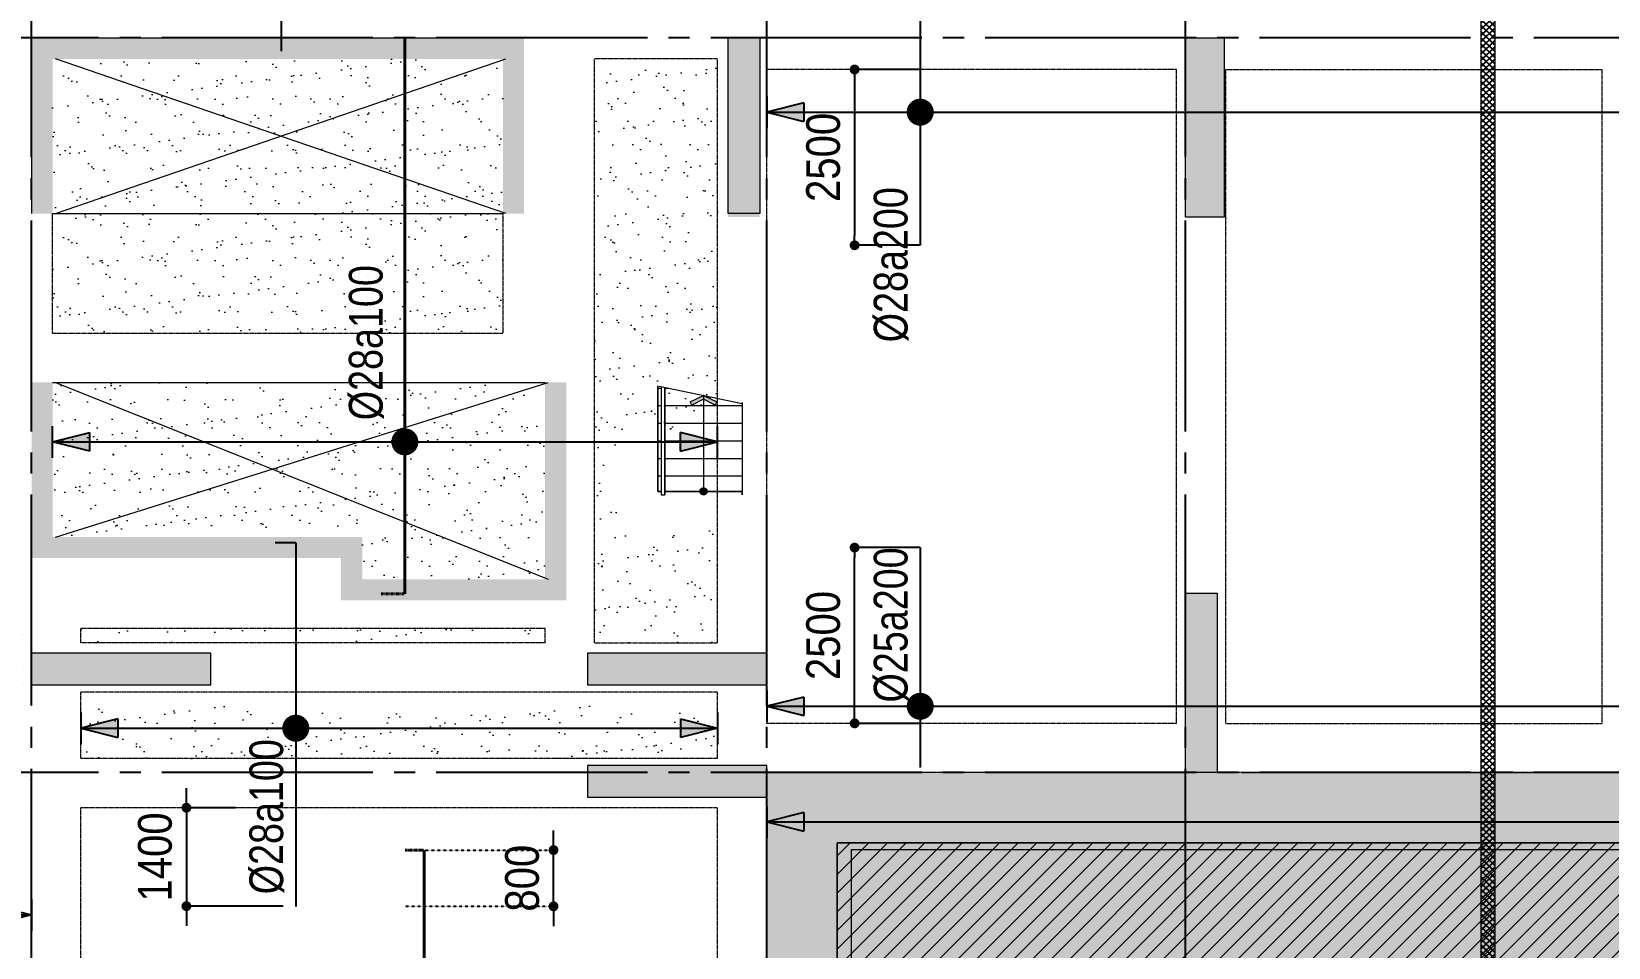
# Model space of a CAD drawing. Header units: millimetres. Extents: x -3819597 to -2591384, y 582389 to 820195.
# Drawn here: x -3420124 to -3397712, y 738094 to 751121 of the extents above; entities that cross this region are included whole.
import ezdxf
from ezdxf.enums import TextEntityAlignment as Align
from ezdxf.xclip import XClip

# ---------------------------------------------------------------- set-up
doc = ezdxf.new("R2010")
doc.units = ezdxf.units.MM
doc.header["$MEASUREMENT"] = 0
doc.header["$XCLIPFRAME"] = 0
for name, pattern in [('CENTER', [2, 1.25, -0.25, 0.25, -0.25]), ('CHG_XX_Damsan_Ham 2$0$CHG_XX_Damsan_Ham 2$0$HIDDEN', [0.375, 0.25, -0.125]), ('CHG_XX_Damsan_Ham 2$0$MB Ham 2$0$Hidden21', [3, 2, -1]), ('CHG_XX_Luoi truc$0$MB_Luoi truc$0$Center101', [13, 10, -1, 1, -1]), ('DOT2', [0.125, 0, -0.125]), ('HIDDEN', [0.375, 0.25, -0.125])]:
    doc.linetypes.add(name, pattern=pattern)
doc.layers.get('0').update_dxf_attribs({"lineweight": 9})
doc.layers.get('Defpoints').update_dxf_attribs({"color": 10, "lineweight": 0})
for name, color, linetype in [('02HN. TEXT B', 1, 'Continuous'), ('08HN. SSS X', 6, 'Continuous'), ('12HN. GRID', 1, 'CENTER'), ("CHG_XX_Damsan_Ham 2$0$CHG_XX_Damsan_Ham 2$0$'S_General_Hatch_8", 8, 'Continuous'), ('CHG_XX_Damsan_Ham 2$0$MB Ham 2$0$Staircase', 30, 'Continuous'), ('CHG_XX_Damsan_Ham 2$0$MB Ham 2$0$Staircase Hidden', 34, 'CHG_XX_Damsan_Ham 2$0$MB Ham 2$0$Hidden21'), ('CHG_XX_Luoi truc$0$Grid', 34, 'Continuous'), ('CHG_XX_Luoi truc$0$Grid Line', 8, 'CHG_XX_Luoi truc$0$MB_Luoi truc$0$Center101'), ('dim', 51, 'Continuous')]:
    doc.layers.add(name, color=color, linetype=linetype)
for name, color, linetype, lineweight in [('CHG_XX_Cot_Ham 2$0$NS-Pier-H2', 150, 'Continuous', 13), ('CHG_XX_Cot_Ham 2$0$NS-Pier-H2 @ 1', 150, 'Continuous', 13), ('CHG_XX_Cot_Ham 2$0$NS-Pier-H2 @ 150', 150, 'Continuous', 13), ("CHG_XX_Damsan_Ham 2$0$CHG_XX_Damsan_Ham 2$0$'S_General_Hidden_1 Thin", 1, 'CHG_XX_Damsan_Ham 2$0$CHG_XX_Damsan_Ham 2$0$HIDDEN', 18), ('CHG_XX_Damsan_Ham 2$0$CHG_XX_Damsan_Ham 2$0$CHG_XX_Damsan_Ham 2$0$Start lo mo', 3, 'Continuous', 15), ('CHG_XX_Damsan_Ham 2$0$CHG_XX_Damsan_Ham 2$0$DBAO', 3, 'Continuous', 13), ('CHG_XX_Damsan_Ham 2$0$CHG_XX_Damsan_Ham 2$0$DTE-MEP-H-SLAB TEXT', 3, 'Continuous', 0), ('CHG_XX_Damsan_Ham 2$0$CHG_XX_Damsan_Ham 2$0$HATCH', 154, 'Continuous', 9), ('CHG_XX_Damsan_Ham 2$0$CHG_XX_Damsan_Ham 2$0$mach ngung thi cong', 6, 'Continuous', 13), ('CHG_XX_Damsan_Ham 2$0$CHG_XX_Damsan_Ham 2$0$Start hatch', 8, 'Continuous', 25), ('CHG_XX_Damsan_Ham 2$0$CHG_XX_Damsan_Ham 2$0$Start lo mo', 3, 'Continuous', 15), ('CHG_XX_Damsan_Ham 2$0$HATCH', 57, 'Continuous', 9), ('CHG_XX_Damsan_Ham 2$0$mach ngung thi cong', 6, 'Continuous', 13), ('CHG_XX_Damsan_Ham 2$0$tam cap ram', 8, 'Continuous', 5), ('thep chay suot', 5, 'HIDDEN', 40)]:
    doc.layers.add(name, color=color, linetype=linetype, lineweight=lineweight)
doc.styles.add('[HN042014]STYLE', font='arial.ttf', dxfattribs={"width": 0.8})
doc.styles.add('CHG_XX_Luoi truc$0$MB_Luoi truc$0$Grid A-F$0$VNI-HelveCB', font='VHELVCB_0.TTF')
doc.styles.add('MB_Luoi truc$0$Arial_C', font='arial.ttf', dxfattribs={"width": 0.85})
doc.dimstyles.new('200', dxfattribs={"dimscale": 200, "dimtxt": 2.4, "dimasz": 0.7, "dimexe": 0.0003, "dimexo": 0, "dimgap": 1, "dimtad": 1, "dimdec": 0, "dimzin": 12, "dimdsep": 46, "dimtxsty": 'MB_Luoi truc$0$Arial_C', "dimblk": 'MB_Luoi truc$0$_Dot', "dimcen": 0.5, "dimclrd": 256, "dimclre": 8, "dimclrt": 1, "dimadec": 0, "dimazin": 0, "dimtfac": 1, "dimtdec": 0, "dimtix": 1, "dimtmove": 2, "dimatfit": 3, "dimldrblk": 'MB_Luoi truc$0$HTT Arrow 30', "dimfxl": 1, "dimtolj": 1, "dimtzin": 0, "dimlwe": -1, "dimarcsym": 0})

# ---------------------------------------------------------------- blocks, each defined once
blk = doc.blocks.new('*U870')
at = {"layer": '12HN. GRID', "linetype": 'Continuous'}
h = blk.add_hatch(color=256, dxfattribs=at)
h.dxf.hatch_style = 1
h.paths.add_polyline_path([(-44, 1492.6), (44, 1492.6), (0, 1668.6)])
h = blk.add_hatch(color=256, dxfattribs=at)
h.dxf.hatch_style = 1
h.paths.add_polyline_path([(0, -1481.4), (44, -1305.4), (-44, -1305.4)])
for p, q in [((-75, 1668.6), (75, 1668.6)), ((-44, 1492.6), (0, 1668.6)), ((0, 1668.6), (0, -1481.4)), ((0, 1668.6), (44, 1492.6)), ((-44, 1492.6), (44, 1492.6)), ((-44, -1305.4), (44, -1305.4)), ((-44, -1305.4), (0, -1481.4)), ((0, -1481.4), (44, -1305.4)), ((-75, -1481.4), (75, -1481.4))]:
    blk.add_line(p, q, dxfattribs=at)
at = {"layer": '12HN. GRID', "linetype": 'Continuous', "const_width": 64, "flags": 128}
blk.add_lwpolyline([(-32, 0, -1), (32, 0, -1)], format="xyb", close=True, dxfattribs=at)
at = {"layer": 'thep chay suot', "linetype": 'ByBlock', "ltscale": 0.001}
for p, q in [((-720.6, 0), (-720.6, 113.1)), ((1915.4, 0), (1915.4, 0))]:
    blk.add_line(p, q, dxfattribs=at)
at = {"layer": 'thep chay suot', "linetype": 'HIDDEN', "ltscale": 10}
blk.add_line((-720.6, 0), (1915.4, 0), dxfattribs=at)
at = {"layer": '02HN. TEXT B', "linetype": 'ByBlock', "style": '[HN042014]STYLE', "width": 0.8, "flags": 8}
blk.add_attdef('1', text='', height=160, dxfattribs=at).set_placement((102.5, 185.3), align=Align.MIDDLE_LEFT)
blk.add_attdef('0', text='', height=160, dxfattribs=at).set_placement((-351.3, 10.6), align=Align.MIDDLE_CENTER)
at = {"layer": 'Defpoints', "color": 9, "linetype": 'ByBlock', "style": '[HN042014]STYLE', "width": 0.8, "flags": 9}
for tag, p in [('2', (-7399, -1744.7)), ('3', (-7399, -2149.5)), ('4', (-7399, -2554.3)), ('5', (-7399, -2944.7))]:
    blk.add_attdef(tag, text='', height=250, dxfattribs=at).set_placement(p, align=Align.MIDDLE_CENTER)
blk = doc.blocks.new('*U290')
at = {"layer": '12HN. GRID', "linetype": 'Continuous'}
h = blk.add_hatch(color=256, dxfattribs=at)
h.dxf.hatch_style = 1
h.paths.add_polyline_path([(-44, 842.7), (44, 842.7), (0, 1018.7)])
h = blk.add_hatch(color=256, dxfattribs=at)
h.dxf.hatch_style = 1
h.paths.add_polyline_path([(0, -1998), (44, -1822), (-44, -1822)])
at = {"layer": '08HN. SSS X', "linetype": 'ByBlock', "ltscale": 10}
for p, q in [((-878.3, 0), (-878.3, 97.7)), ((-878.3, 0), (845.4, 0)), ((845.4, 0), (845.4, 0))]:
    blk.add_line(p, q, dxfattribs=at)
at = {"layer": '12HN. GRID', "linetype": 'Continuous'}
for p, q in [((-75, 1018.7), (75, 1018.7)), ((-44, 842.7), (0, 1018.7)), ((0, 1018.7), (0, -1998)), ((0, 1018.7), (44, 842.7)), ((-44, 842.7), (44, 842.7)), ((-44, -1822), (44, -1822)), ((-44, -1822), (0, -1998)), ((0, -1998), (44, -1822)), ((-75, -1998), (75, -1998))]:
    blk.add_line(p, q, dxfattribs=at)
at = {"layer": '12HN. GRID', "linetype": 'Continuous', "const_width": 64, "flags": 128}
blk.add_lwpolyline([(-32, 0, -1), (32, 0, -1)], format="xyb", close=True, dxfattribs=at)
at = {"layer": '02HN. TEXT B', "linetype": 'ByBlock', "style": '[HN042014]STYLE', "width": 0.8, "flags": 8}
blk.add_attdef('0', text='', height=160, dxfattribs=at).set_placement((1102.5, 160), align=Align.MIDDLE_CENTER)
blk.add_attdef('1', text='', height=160, dxfattribs=at).set_placement((53, 140), align=Align.MIDDLE_LEFT)
at = {"layer": 'Defpoints', "color": 9, "linetype": 'ByBlock', "style": '[HN042014]STYLE', "width": 0.8, "flags": 9}
for tag, p in [('2', (3198.2, 2980.5)), ('3', (3198.2, 2575.7)), ('4', (3198.2, 2170.9)), ('5', (3198.2, 1780.5))]:
    blk.add_attdef(tag, text='', height=250, dxfattribs=at).set_placement(p, align=Align.MIDDLE_CENTER)
blk = doc.blocks.new('MB_Luoi truc$0$_Dot')
at = {"color": 0, "linetype": 'ByBlock', "lineweight": -2}
blk.add_line((-0.5, 0), (-1, 0), dxfattribs=at)
at = {"color": 0, "linetype": 'ByBlock', "const_width": 0.5}
blk.add_lwpolyline([(-0.25, 0, 1), (0.25, 0, 1)], format="xyb", close=True, dxfattribs=at)
blk = doc.blocks.new('*D291')
at = {"layer": 'Defpoints', "color": 0, "ltscale": 1500, "transparency": 16777216}
for p in [(-3417232, 740081), (-3417923, 738681), (-3416550, 738681)]:
    blk.add_point(p, dxfattribs=at)
at = {"layer": 'dim', "lineweight": -2, "ltscale": 1500, "transparency": 16777216}
for p, q in [((-3417923, 740221), (-3417923, 740361)), ((-3417923, 740081), (-3417923, 738681)), ((-3417923, 738541), (-3417923, 738401))]:
    blk.add_line(p, q, dxfattribs=at)
at = {"layer": 'dim', "color": 8, "ltscale": 1500, "transparency": 16777216}
for p, q in [((-3417232, 740081), (-3417923, 740081)), ((-3416550, 738681), (-3417923, 738681))]:
    blk.add_line(p, q, dxfattribs=at)
at = {"layer": 'dim', "lineweight": -2, "ltscale": 1500, "transparency": 16777216, "xscale": 140, "yscale": 140, "zscale": 140}
for p, rotation in [((-3417923, 740081), 270), ((-3417923, 738681), 90)]:
    blk.add_blockref('MB_Luoi truc$0$_Dot', p, dxfattribs=dict(at, rotation=rotation))
at = {"layer": 'dim', "color": 1, "ltscale": 1500, "transparency": 16777216, "insert": (-3418368, 739381), "char_height": 480, "attachment_point": 5, "rotation": 90, "style": 'MB_Luoi truc$0$Arial_C'}
blk.add_mtext('\\A1;1400', dxfattribs=at)
blk = doc.blocks.new('MB_Luoi truc$0$HTT Arrow 30')
blk.add_hatch(color=256).paths.add_polyline_path([(-2.5, 0.375), (-2.5, -0.375), (0, 0)])
at = {"color": 0, "linetype": 'ByBlock', "lineweight": -2}
for p, q in [((0, 0), (-2.5, 0.375)), ((-2.5, -0.375), (-2.5, 0.375)), ((0, 0), (-2.5, -0.375))]:
    blk.add_line(p, q, dxfattribs=at)
blk = doc.blocks.new('*U693')
at = {"layer": 'thep chay suot', "linetype": 'ByBlock', "ltscale": 0.001}
blk.add_line((5682.1, 0), (5682.1, 91.7), dxfattribs=at)
at = {"layer": 'thep chay suot', "linetype": 'HIDDEN', "ltscale": 10}
blk.add_line((-9429.4, 0), (5682.1, 0), dxfattribs=at)
at = {"layer": '02HN. TEXT B', "linetype": 'ByBlock', "style": '[HN042014]STYLE', "width": 0.8, "flags": 8}
blk.add_attdef('1', text='', height=160, dxfattribs=at).set_placement((102.5, 134.4), align=Align.MIDDLE_LEFT)
blk.add_attdef('0', text='', height=160, dxfattribs=at).set_placement((-351.3, 10.6), align=Align.MIDDLE_CENTER)
at = {"layer": 'Defpoints', "color": 9, "linetype": 'ByBlock', "style": '[HN042014]STYLE', "width": 0.8, "flags": 9}
for tag, p in [('2', (-7399, -420.9)), ('3', (-7399, -825.7)), ('4', (-7399, -1230.5)), ('5', (-7399, -1620.9))]:
    blk.add_attdef(tag, text='', height=250, dxfattribs=at).set_placement(p, align=Align.MIDDLE_CENTER)
blk = doc.blocks.new('*U292')
at = {"layer": '12HN. GRID', "linetype": 'Continuous'}
h = blk.add_hatch(color=256, dxfattribs=at)
h.dxf.hatch_style = 1
h.paths.add_polyline_path([(-44, 776.7), (44, 776.7), (0, 952.7)])
h = blk.add_hatch(color=256, dxfattribs=at)
h.dxf.hatch_style = 1
h.paths.add_polyline_path([(0, -1941.2), (44, -1765.2), (-44, -1765.2)])
at = {"layer": '08HN. SSS X', "linetype": 'ByBlock', "ltscale": 10}
for p, q in [((-811.2, 0), (217.1, 0)), ((-811.2, 0), (-811.2, 0)), ((217.1, 0), (217.1, 0))]:
    blk.add_line(p, q, dxfattribs=at)
at = {"layer": '12HN. GRID', "linetype": 'Continuous'}
for p, q in [((-75, 952.7), (75, 952.7)), ((-44, 776.7), (0, 952.7)), ((0, 952.7), (0, -1941.2)), ((0, 952.7), (44, 776.7)), ((-44, 776.7), (44, 776.7)), ((-44, -1765.2), (44, -1765.2)), ((-44, -1765.2), (0, -1941.2)), ((0, -1941.2), (44, -1765.2)), ((-75, -1941.2), (75, -1941.2))]:
    blk.add_line(p, q, dxfattribs=at)
at = {"layer": '12HN. GRID', "linetype": 'Continuous', "const_width": 64, "flags": 128}
blk.add_lwpolyline([(-32, 0, -1), (32, 0, -1)], format="xyb", close=True, dxfattribs=at)
at = {"layer": '02HN. TEXT B', "linetype": 'ByBlock', "style": '[HN042014]STYLE', "width": 0.8, "flags": 8}
blk.add_attdef('0', text='', height=160, dxfattribs=at).set_placement((1102.5, 160), align=Align.MIDDLE_CENTER)
blk.add_attdef('1', text='', height=160, dxfattribs=at).set_placement((-626.9, 140), align=Align.MIDDLE_LEFT)
at = {"layer": 'Defpoints', "color": 9, "linetype": 'ByBlock', "style": '[HN042014]STYLE', "width": 0.8, "flags": 9}
for tag, p in [('2', (2127.2, 2980.5)), ('3', (2127.2, 2575.7)), ('4', (2127.2, 2170.9)), ('5', (2127.2, 1780.5))]:
    blk.add_attdef(tag, text='', height=250, dxfattribs=at).set_placement(p, align=Align.MIDDLE_CENTER)
blk = doc.blocks.new('*U328')
at = {"layer": '12HN. GRID', "linetype": 'Continuous'}
h = blk.add_hatch(color=256, dxfattribs=at)
h.dxf.hatch_style = 1
h.paths.add_polyline_path([(-44, 2074.9), (44, 2074.9), (0, 2250.9)])
h = blk.add_hatch(color=256, dxfattribs=at)
h.dxf.hatch_style = 1
h.paths.add_polyline_path([(0, -1399.1), (44, -1223.1), (-44, -1223.1)])
at = {"layer": '08HN. SSS X', "linetype": 'ByBlock', "ltscale": 10}
for p, q in [((-2141.7, 0), (258.3, 0)), ((-2141.7, 0), (-2141.7, 0)), ((258.3, 0), (258.3, 0))]:
    blk.add_line(p, q, dxfattribs=at)
at = {"layer": '12HN. GRID', "linetype": 'Continuous'}
for p, q in [((-75, 2250.9), (75, 2250.9)), ((-44, 2074.9), (0, 2250.9)), ((0, 2250.9), (0, -1399.1)), ((0, 2250.9), (44, 2074.9)), ((-44, 2074.9), (44, 2074.9)), ((-44, -1223.1), (44, -1223.1)), ((-44, -1223.1), (0, -1399.1)), ((0, -1399.1), (44, -1223.1)), ((-75, -1399.1), (75, -1399.1))]:
    blk.add_line(p, q, dxfattribs=at)
at = {"layer": '12HN. GRID', "linetype": 'Continuous', "const_width": 64, "flags": 128}
blk.add_lwpolyline([(-32, 0, -1), (32, 0, -1)], format="xyb", close=True, dxfattribs=at)
at = {"layer": '02HN. TEXT B', "linetype": 'ByBlock', "style": '[HN042014]STYLE', "width": 0.8, "flags": 8}
blk.add_attdef('0', text='', height=160, dxfattribs=at).set_placement((1102.5, 160), align=Align.MIDDLE_CENTER)
blk.add_attdef('1', text='', height=160, dxfattribs=at).set_placement((-1284.1, 140), align=Align.MIDDLE_LEFT)
at = {"layer": 'Defpoints', "color": 9, "linetype": 'ByBlock', "style": '[HN042014]STYLE', "width": 0.8, "flags": 9}
for tag, p in [('2', (2648.6, 2422.8)), ('3', (2648.6, 2018)), ('4', (2648.6, 1613.3)), ('5', (2648.6, 1222.8))]:
    blk.add_attdef(tag, text='', height=250, dxfattribs=at).set_placement(p, align=Align.MIDDLE_CENTER)
blk = doc.blocks.new('*U348')
at = {"layer": '12HN. GRID', "linetype": 'Continuous'}
h = blk.add_hatch(color=256, dxfattribs=at)
h.dxf.hatch_style = 1
h.paths.add_polyline_path([(-44, 550.9), (44, 550.9), (0, 726.9)])
at = {"layer": '08HN. SSS X', "linetype": 'ByBlock', "ltscale": 10}
for p, q in [((-752.3, 0), (290.5, 0)), ((-752.3, 0), (-752.3, 0)), ((290.5, 0), (290.5, 0))]:
    blk.add_line(p, q, dxfattribs=at)
at = {"layer": '12HN. GRID', "linetype": 'Continuous'}
for p, q in [((-75, 726.9), (75, 726.9)), ((-44, 550.9), (0, 726.9)), ((0, 726.9), (0, -8839.8)), ((0, 726.9), (44, 550.9)), ((-44, 550.9), (44, 550.9))]:
    blk.add_line(p, q, dxfattribs=at)
at = {"layer": '12HN. GRID', "linetype": 'Continuous', "const_width": 64, "flags": 128}
blk.add_lwpolyline([(-32, 0, -1), (32, 0, -1)], format="xyb", close=True, dxfattribs=at)
at = {"layer": '02HN. TEXT B', "linetype": 'ByBlock', "style": '[HN042014]STYLE', "width": 0.8, "flags": 8}
blk.add_attdef('0', text='', height=160, dxfattribs=at).set_placement((1102.5, 160), align=Align.MIDDLE_CENTER)
blk.add_attdef('1', text='', height=160, dxfattribs=at).set_placement((-752.3, 140), align=Align.MIDDLE_LEFT)
at = {"layer": 'Defpoints', "color": 9, "linetype": 'ByBlock', "style": '[HN042014]STYLE', "width": 0.8, "flags": 9}
for tag, p in [('2', (2329.6, 2734.8)), ('3', (2329.6, 2330.1)), ('4', (2329.6, 1925.3)), ('5', (2329.6, 1534.8))]:
    blk.add_attdef(tag, text='', height=250, dxfattribs=at).set_placement(p, align=Align.MIDDLE_CENTER)
blk = doc.blocks.new('*D347')
at = {"layer": 'Defpoints', "color": 0, "ltscale": 1500, "transparency": 16777216}
for p in [(-3408426, 743781), (-3407494, 743781), (-3407494, 741281)]:
    blk.add_point(p, dxfattribs=at)
at = {"layer": 'dim', "color": 8, "ltscale": 1500, "transparency": 16777216}
for p, q in [((-3407494, 743781), (-3408426, 743781)), ((-3407494, 741281), (-3408426, 741281))]:
    blk.add_line(p, q, dxfattribs=at)
at = {"layer": 'dim', "lineweight": -2, "ltscale": 1500, "transparency": 16777216}
blk.add_line((-3408426, 741421), (-3408426, 743641), dxfattribs=at)
at = {"layer": 'dim', "lineweight": -2, "ltscale": 1500, "transparency": 16777216, "xscale": 140, "yscale": 140, "zscale": 140}
for p, rotation in [((-3408426, 743781), 90), ((-3408426, 741281), 270)]:
    blk.add_blockref('MB_Luoi truc$0$_Dot', p, dxfattribs=dict(at, rotation=rotation))
at = {"layer": 'dim', "color": 1, "ltscale": 1500, "transparency": 16777216, "insert": (-3408871, 742531), "char_height": 480, "attachment_point": 5, "rotation": 90, "style": 'MB_Luoi truc$0$Arial_C'}
blk.add_mtext('\\A1;2500', dxfattribs=at)
blk = doc.blocks.new('*U354')
at = {"layer": '12HN. GRID', "linetype": 'Continuous'}
h = blk.add_hatch(color=256, dxfattribs=at)
h.dxf.hatch_style = 1
h.paths.add_polyline_path([(-44, 550.9), (44, 550.9), (0, 726.9)])
at = {"layer": '08HN. SSS X', "linetype": 'ByBlock', "ltscale": 10}
for p in [(-1269.1, 0), (631.1, 0)]:
    blk.add_line(p, (631.1, 0), dxfattribs=at)
at = {"layer": '12HN. GRID', "linetype": 'Continuous'}
for p, q in [((-75, 726.9), (75, 726.9)), ((-44, 550.9), (0, 726.9)), ((0, 726.9), (0, -8789.8)), ((0, 726.9), (44, 550.9)), ((-44, 550.9), (44, 550.9))]:
    blk.add_line(p, q, dxfattribs=at)
at = {"layer": '12HN. GRID', "linetype": 'Continuous', "const_width": 64, "flags": 128}
blk.add_lwpolyline([(-32, 0, -1), (32, 0, -1)], format="xyb", close=True, dxfattribs=at)
at = {"layer": '02HN. TEXT B', "linetype": 'ByBlock', "style": '[HN042014]STYLE', "width": 0.8, "flags": 8}
blk.add_attdef('0', text='', height=160, dxfattribs=at).set_placement((1102.5, 160), align=Align.MIDDLE_CENTER)
blk.add_attdef('1', text='', height=160, dxfattribs=at).set_placement((356.6, 140), align=Align.MIDDLE_LEFT)
at = {"layer": 'Defpoints', "color": 9, "linetype": 'ByBlock', "style": '[HN042014]STYLE', "width": 0.8, "flags": 9}
for tag, p in [('2', (2329.6, 2734.8)), ('3', (2329.6, 2330.1)), ('4', (2329.6, 1925.3)), ('5', (2329.6, 1534.8))]:
    blk.add_attdef(tag, text='', height=250, dxfattribs=at).set_placement(p, align=Align.MIDDLE_CENTER)
blk = doc.blocks.new('*D349')
at = {"layer": 'Defpoints', "color": 0, "ltscale": 1500, "transparency": 16777216}
for p in [(-3407494, 750581), (-3408426, 748081), (-3407494, 748081)]:
    blk.add_point(p, dxfattribs=at)
at = {"layer": 'dim', "color": 8, "ltscale": 1500, "transparency": 16777216}
for p, q in [((-3407494, 750581), (-3408426, 750581)), ((-3407494, 748081), (-3408426, 748081))]:
    blk.add_line(p, q, dxfattribs=at)
at = {"layer": 'dim', "lineweight": -2, "ltscale": 1500, "transparency": 16777216}
blk.add_line((-3408426, 750441), (-3408426, 748221), dxfattribs=at)
at = {"layer": 'dim', "lineweight": -2, "ltscale": 1500, "transparency": 16777216, "xscale": 140, "yscale": 140, "zscale": 140}
for p, rotation in [((-3408426, 750581), 90), ((-3408426, 748081), 270)]:
    blk.add_blockref('MB_Luoi truc$0$_Dot', p, dxfattribs=dict(at, rotation=rotation))
at = {"layer": 'dim', "color": 1, "ltscale": 1500, "transparency": 16777216, "insert": (-3408871, 749331), "char_height": 480, "attachment_point": 5, "rotation": 90, "style": 'MB_Luoi truc$0$Arial_C'}
blk.add_mtext('\\A1;2500', dxfattribs=at)
blk = doc.blocks.new('*U730')
at = {"layer": '12HN. GRID', "linetype": 'Continuous'}
h = blk.add_hatch(color=256, dxfattribs=at)
h.dxf.hatch_style = 1
h.paths.add_polyline_path([(-44, 7758.1), (44, 7758.1), (0, 7934.1)])
for p, q in [((-75, 7934.1), (75, 7934.1)), ((-44, 7758.1), (0, 7934.1)), ((0, 7934.1), (0, -1815.9)), ((0, 7934.1), (44, 7758.1)), ((-44, 7758.1), (44, 7758.1))]:
    blk.add_line(p, q, dxfattribs=at)
at = {"layer": '02HN. TEXT B', "linetype": 'ByBlock', "style": '[HN042014]STYLE', "width": 0.8, "flags": 8}
blk.add_attdef('1', text='', height=160, dxfattribs=at).set_placement((169.6, 140), align=Align.MIDDLE_LEFT)
blk.add_attdef('0', text='', height=160, dxfattribs=at).set_placement((211364.5, -1010081.3), align=Align.MIDDLE_CENTER)
at = {"layer": 'Defpoints', "color": 9, "linetype": 'ByBlock', "style": '[HN042014]STYLE', "width": 0.8, "flags": 9}
for tag, p in [('2', (1263.6, 123.5)), ('3', (1263.6, -281.2)), ('4', (1263.6, -686)), ('5', (1263.6, -1076.5))]:
    blk.add_attdef(tag, text='', height=250, dxfattribs=at).set_placement(p, align=Align.MIDDLE_CENTER)
blk = doc.blocks.new('*U1035')
at = {"layer": 'CHG_XX_Cot_Ham 2$0$NS-Pier-H2 @ 1'}
h = blk.add_hatch(color=256, dxfattribs=at)
h.dxf.hatch_style = 1
h.paths.add_polyline_path([(450, 0), (0, 0), (0, -2550), (450, -2550)])
at = {"layer": 'CHG_XX_Cot_Ham 2$0$NS-Pier-H2 @ 150'}
h = blk.add_hatch(color=256, dxfattribs=at)
h.dxf.hatch_style = 1
h.paths.add_polyline_path([(450, 0), (0, 0), (0, -2550), (450, -2550)])
blk = doc.blocks.new('CHG_XX_Cot_Ham 2$0$Block A_C450x2250')
at = {"layer": 'CHG_XX_Cot_Ham 2$0$NS-Pier-H2'}
blk.add_lwpolyline([(450, -2550), (0, -2550), (0, 0), (450, 0)], close=True, dxfattribs=at)
blk.add_blockref('*U1035', (0, 0), dxfattribs=at)
blk = doc.blocks.new('*U1038')
at = {"layer": 'CHG_XX_Cot_Ham 2$0$NS-Pier-H2 @ 1'}
h = blk.add_hatch(color=256, dxfattribs=at)
h.dxf.hatch_style = 1
h.paths.add_polyline_path([(550, 0), (0, 0), (0, -2550), (550, -2550)])
at = {"layer": 'CHG_XX_Cot_Ham 2$0$NS-Pier-H2 @ 150'}
h = blk.add_hatch(color=256, dxfattribs=at)
h.dxf.hatch_style = 1
h.paths.add_polyline_path([(550, 0), (0, 0), (0, -2550), (550, -2550)])
blk = doc.blocks.new('CHG_XX_Cot_Ham 2$0$550x2550')
at = {"layer": 'CHG_XX_Cot_Ham 2$0$NS-Pier-H2'}
blk.add_lwpolyline([(550, -2550), (0, -2550), (0, 0), (550, 0)], close=True, dxfattribs=at)
blk.add_blockref('*U1038', (0, 0), dxfattribs=at)
blk = doc.blocks.new('*U1029')
at = {"layer": 'CHG_XX_Luoi truc$0$Grid Line'}
blk.add_line((0, 0), (0, 608), dxfattribs=at)
at = {"layer": 'CHG_XX_Luoi truc$0$Grid', "lineweight": -2, "style": 'CHG_XX_Luoi truc$0$MB_Luoi truc$0$Grid A-F$0$VNI-HelveCB'}
for tag, p in [('GRIDSUB', (0, 617)), ('GRID', (0, -9))]:
    blk.add_attdef(tag, text='', height=5, dxfattribs=at).set_placement(p, align=Align.MIDDLE)
blk = doc.blocks.new('*U1031')
at = {"layer": 'CHG_XX_Luoi truc$0$Grid Line'}
blk.add_line((0, 0), (0, 438), dxfattribs=at)
at = {"layer": 'CHG_XX_Luoi truc$0$Grid', "lineweight": -2, "style": 'CHG_XX_Luoi truc$0$MB_Luoi truc$0$Grid A-F$0$VNI-HelveCB'}
for tag, p in [('GRIDSUB', (0, 447)), ('GRID', (0, -9))]:
    blk.add_attdef(tag, text='', height=5, dxfattribs=at).set_placement(p, align=Align.MIDDLE)
blk = doc.blocks.new('CHG_XX_Luoi truc')
at = {"layer": 'CHG_XX_Luoi truc$0$Grid', "xscale": 300, "yscale": 300, "zscale": 300}
for p in [(12250, -12747), (22700, -12747), (28650, -12747)]:
    blk.add_blockref('*U1029', p, dxfattribs=at)
at = {"layer": 'CHG_XX_Luoi truc$0$Grid', "xscale": 300.0000000000013, "yscale": 300.0000000000013, "zscale": 300.0000000000013, "rotation": 90}
for p in [(110703, 141050), (110703, 130600)]:
    blk.add_blockref('*U1031', p, dxfattribs=at)
blk = doc.blocks.new('CHG_XX_Cot_Ham 2')
at = {"layer": 'CHG_XX_Cot_Ham 2$0$NS-Pier-H2'}
h = blk.add_hatch(color=256, dxfattribs=at)
h.dxf.hatch_style = 1
h.paths.add_polyline_path([(99639.2, 163400), (-10900, 163400), (-10900, 85450), (-300, 85450), (-300, 84050), (32350, 84050), (32350, -9000), (103575.5, -9000), (106050, -6022), (106050, 158254.3)])
h.paths.add_polyline_path([(99533.7, 163100), (105750, 158110.4), (105750, 90450), (105650, 90450), (105750, 90450), (105750, 13850), (105750, 13722.3), (105750, -5913.6), (103434.7, -8700), (93599.8, -8700), (93299.8, -8700), (32650, -8700), (32650, 84350), (0, 84350), (0, 85750), (-10600, 85750), (-10600, 163100), (93600, 163100)], flags=16)
blk.add_hatch(color=256, dxfattribs=at).paths.add_polyline_path([(19250, 141050), (12250, 141050), (12250, 138550), (12550, 138550), (12550, 140750), (18950, 140750), (18950, 138550), (19250, 138550), (19250, 140750), (19250, 140750)])
h = blk.add_hatch(color=256, dxfattribs=at)
h.dxf.hatch_style = 1
h.paths.add_polyline_path([(22600, 141050), (22150, 141050), (22150, 138500), (22600, 138500)])
h = blk.add_hatch(color=256, dxfattribs=at)
h.dxf.hatch_style = 1
h.paths.add_polyline_path([(16650, 133050), (19850, 133050), (19850, 136150), (19550, 136150), (19550, 133350), (16950, 133350), (16950, 133950), (12550, 133950), (12550, 136150), (12250, 136150), (12250, 133650), (16650, 133650)])
blk.add_lwpolyline([(22150, 141050), (22600, 141050), (22600, 138550), (22150, 138550)], close=True, dxfattribs=at)
for name, p in [('CHG_XX_Luoi truc', (0, 0)), ('CHG_XX_Cot_Ham 2$0$Block A_C450x2250', (28650, 133150))]:
    blk.add_blockref(name, p, dxfattribs=at)
at = {"layer": 'CHG_XX_Cot_Ham 2$0$NS-Pier-H2', "xscale": -1, "rotation": 90}
for p in [(12250, 132300), (20150, 132300), (20150, 132300), (20150, 130700), (20150, 130700)]:
    blk.add_blockref('CHG_XX_Cot_Ham 2$0$Block A_C450x2250', p, dxfattribs=at)
at = {"layer": 'Defpoints'}
blk.add_blockref('CHG_XX_Cot_Ham 2$0$550x2550', (28650, 141050.7), dxfattribs=at)
blk = doc.blocks.new('CHG_XX_Damsan_Ham 2$0$CHG_XX_Damsan_Ham 2$0$sdfsgdh')
at = {"layer": 'CHG_XX_Damsan_Ham 2$0$CHG_XX_Damsan_Ham 2$0$Start hatch', "ltscale": 0.5}
h = blk.add_hatch(dxfattribs=at)
h.set_pattern_fill('ANSI37', color=256, scale=500)
h.set_pattern_definition([(45, (170555.19, -8650), (-44.194174, 44.194174), []), (135, (170555.19, -8650), (-44.194174, -44.194174), [])])
h.paths.add_polyline_path([(43750, 200), (43550, 200), (43550, -38999), (43750, -38999)])
at = {"layer": 'CHG_XX_Damsan_Ham 2$0$CHG_XX_Damsan_Ham 2$0$DTE-MEP-H-SLAB TEXT', "color": 2, "ltscale": 0.5}
for p, q in [((43550, 200), (43550, -74750)), ((43750, -74750), (43750, 200))]:
    blk.add_line(p, q, dxfattribs=at)
blk = doc.blocks.new('CHG_XX_Damsan_Ham 2$0$MB Ham 2$0$Arrow 60')
at = {"linetype": 'ByBlock', "lineweight": -2}
h = blk.add_hatch(color=0, dxfattribs=at)
h.paths.add_polyline_path([(1.88, 0.94), (1.65, 1.38), (0, 0.56), (-1.65, 1.38), (-1.88, 0.94), (0, 0)], flags=17)
h.paths.add_polyline_path([(1.65, 1.38), (1.88, 0.94), (0, 0), (-1.88, 0.94), (-1.65, 1.38), (0, 0.56)])
blk.add_hatch(color=0, dxfattribs=at).paths.add_polyline_path([(1.65, 1.38), (1.88, 0.94), (0, 0), (-1.88, 0.94), (-1.65, 1.38), (0, 0.56)])
at = {"color": 0, "linetype": 'ByBlock', "lineweight": -2}
blk.add_lwpolyline([(1.65, 1.38), (1.88, 0.94), (0, 0), (-1.88, 0.94), (-1.65, 1.38), (0, 0.56)], close=True, dxfattribs=at)
blk = doc.blocks.new('CHG_XX_Damsan_Ham 2$0$MB Ham 2$0$Dot')
at = {"linetype": 'ByBlock', "lineweight": -2}
h = blk.add_hatch(color=0, dxfattribs=at)
edge = h.paths.add_edge_path()
edge.add_arc((0, 0), 0.5, 0, 360)
at = {"color": 0, "linetype": 'ByBlock', "lineweight": -2}
blk.add_line((0, -1), (0, 1), dxfattribs=at)
blk.add_circle((0, 0), 0.5, dxfattribs=at)
blk = doc.blocks.new('*U965')
at = {"layer": 'CHG_XX_Damsan_Ham 2$0$tam cap ram'}
h = blk.add_hatch(dxfattribs=at)
h.set_pattern_fill('_USER', color=256, scale=250, angle=90, pattern_type=0)
h.set_pattern_definition([(90, (2200, 2500), (-250, 2e-14), [])])
h.paths.add_polyline_path([(1200, 2500), (3200, 2500), (3200, 1400), (1200, 1400)])
h.paths.add_polyline_path([(1200, 1350), (3200, 1350), (3200, 1300), (1200, 1300)])
h.paths.add_polyline_path([(1200, 1200), (3200, 1200), (3200, 1150), (1200, 1150)])
h.paths.add_polyline_path([(1200, 1100), (3200, 1100), (3200, 0), (1200, 0)])
at = {"layer": 'CHG_XX_Damsan_Ham 2$0$MB Ham 2$0$Staircase'}
for p, q in [((1200, 0), (1200, 1100)), ((3200, 0), (3200, 1100)), ((0, 0), (4400, 0))]:
    blk.add_line(p, q, dxfattribs=at)
at = {"layer": 'CHG_XX_Damsan_Ham 2$0$MB Ham 2$0$Staircase Hidden'}
for p, q in [((4400, 2500), (4400, 0)), ((4400, 1200), (4400, 1300))]:
    blk.add_line(p, q, dxfattribs=at)
at = {"layer": 'CHG_XX_Damsan_Ham 2$0$tam cap ram'}
for p, q in [((0, 0), (0, 2500)), ((0, 2500), (4400, 2500)), ((1200, 1400), (1200, 2500)), ((1598, 1300), (1848, 2500)), ((1700, 1300), (1950, 2500)), ((3200, 1400), (3200, 2500)), ((600, 550), (600, 1950)), ((600, 1950), (3800, 1950)), ((3800, 550), (3800, 1950)), ((1100, 1100), (1100, 1400)), ((1100, 1400), (3300, 1400)), ((1150, 1150), (1150, 1350)), ((1150, 1350), (3250, 1350)), ((1200, 1150), (1200, 1350)), ((1200, 1350), (1200, 1300)), ((3200, 1150), (3200, 1350)), ((3250, 1150), (3250, 1350)), ((3300, 1100), (3300, 1400)), ((1150, 1150), (3250, 1150)), ((1200, 1300), (3200, 1300)), ((1200, 1200), (3200, 1200)), ((1200, 1200), (1200, 1150)), ((1100, 1100), (3300, 1100)), ((600, 550), (3800, 550))]:
    blk.add_line(p, q, dxfattribs=at)
for points in [[(1200, 2500), (3200, 2500), (3200, 1400), (1200, 1400)], [(1200, 1350), (3200, 1350), (3200, 1300), (1200, 1300)], [(1200, 1200), (3200, 1200), (3200, 1150), (1200, 1150)], [(1200, 1100), (3200, 1100), (3200, 0), (1200, 0)]]:
    blk.add_lwpolyline(points, close=True, dxfattribs=at)
for centre, start, end in [((1200, 1300), 90, 180), ((3200, 1300), 0, 90), ((1200, 1200), 180, 270), ((3200, 1200), 270, 0)]:
    blk.add_arc(centre, 1200, start, end, dxfattribs=at)
at = {"layer": 'CHG_XX_Damsan_Ham 2$0$tam cap ram', "yscale": 100, "zscale": 100}
for name, p, xscale, rotation in [('CHG_XX_Damsan_Ham 2$0$MB Ham 2$0$Arrow 60', (1835, 1950), 100, 270), ('CHG_XX_Damsan_Ham 2$0$MB Ham 2$0$Dot', (3200, 1950), 100, 270), ('CHG_XX_Damsan_Ham 2$0$MB Ham 2$0$Arrow 60', (3200, 550), -100, 90)]:
    blk.add_blockref(name, p, dxfattribs=dict(at, xscale=xscale, rotation=rotation))
blk = doc.blocks.new('CHG_XX_Damsan_Ham 2$0$ArchStaireH2')
at = {"layer": 'CHG_XX_Damsan_Ham 2$0$tam cap ram'}
for p, q in [((0, 0), (0, -2500)), ((0, 0), (7000, 0)), ((8900, -4950), (8900, -6450))]:
    blk.add_line(p, q, dxfattribs=at)
blk.add_lwpolyline([(8950, -4960), (8950, -6500), (9000, -6500), (9000, -4971)], dxfattribs=at)
ref = blk.add_blockref('*U965', (7600, -3250), dxfattribs=dict(at, rotation=270))
XClip(ref).set_block_clipping_path([(3249.9999999999, 1300), (3249.9999999999, 2550), (1945, 2550), (1700.2407097373, 1300)])
blk = doc.blocks.new('CHG_XX_Damsan_Ham 2', base_point=(3089256, -609981))
at = {"layer": "CHG_XX_Damsan_Ham 2$0$CHG_XX_Damsan_Ham 2$0$'S_General_Hatch_8"}
h = blk.add_hatch(dxfattribs=at)
h.set_pattern_fill('CROSS', color=256, scale=2000)
edge = h.paths.add_edge_path()
edge.add_line((76750, 42625), (76750, 65250))
edge.add_line((76750, 65250), (76750, 65850))
edge.add_line((76750, 65850), (77900, 65850))
edge.add_line((77900, 65850), (77900, 89350))
edge.add_line((77900, 89350), (76850, 89350))
edge.add_line((76850, 89350), (76850, 90650))
edge.add_line((76850, 90650), (76852, 131950))
edge.add_line((76852, 131950), (51950, 131950))
edge.add_line((51950, 131950), (51950, 130600))
edge.add_line((51950, 130600), (22700, 130600))
edge.add_line((22700, 130600), (22700, 84050))
edge.add_line((22700, 84050), (32350, 84050))
edge.add_line((32350, 84050), (32350, 22700))
edge.add_line((32350, 22700), (76500, 22700))
edge.add_line((76500, 22700), (76500, 23518))
edge.add_line((76500, 23518), (76750, 23518))
edge.add_line((76750, 23518), (76750, 42625))
edge.add_line((76750, 42625), (76750, 43198))
at = {"layer": 'CHG_XX_Damsan_Ham 2$0$CHG_XX_Damsan_Ham 2$0$HATCH'}
h = blk.add_hatch(dxfattribs=at)
h.set_pattern_fill('ANSI31', color=256, scale=1500)
h.set_pattern_definition([(45, (-2702289.21, 609981.01), (-132.582521, 132.582521), [])])
h.paths.add_polyline_path([(32350, 25700), (73852, 25700), (73852, 127600), (25700, 127600), (25700, 84350), (23700, 84350), (23700, 129600), (75851, 129600), (75851, 23700), (32350, 23700)])
at = {"layer": 'CHG_XX_Damsan_Ham 2$0$HATCH'}
h = blk.add_hatch(dxfattribs=at)
h.set_pattern_fill('AR-SAND', color=256, scale=262.5)
h.paths.add_polyline_path([(18950, 140750), (12550, 140750), (12550, 138550), (18950, 138550)])
h = blk.add_hatch(dxfattribs=at)
h.set_pattern_fill('AR-SAND', color=256, scale=262.5)
edge = h.paths.add_edge_path()
edge.add_line((22000, 140750), (20250, 140750))
edge.add_line((20250, 140750), (20250, 132446))
edge.add_line((20250, 132446), (22000, 132446))
edge.add_line((22000, 132446), (22000, 134127))
edge.add_line((22000, 134127), (21250, 133971))
edge.add_line((21250, 133971), (21250, 134109))
edge.add_line((21250, 134109), (20589, 133971))
edge.add_line((20589, 133971), (20589, 135450))
edge.add_line((20589, 135450), (21089, 135450))
edge.add_arc((21139, 135450), 50, 0, 180, ccw=False)
edge.add_line((21189, 135450), (21689, 135450))
edge.add_line((21689, 135450), (21750, 135450))
edge.add_arc((21800, 135450), 50, 0, 180, ccw=False)
edge.add_line((21850, 135450), (22000, 135450))
edge.add_line((22000, 135450), (22000, 140750))
h = blk.add_hatch(dxfattribs=at)
h.set_pattern_fill('AR-SAND', color=256, scale=262.5)
h.set_pattern_definition([(37.5, (0, -2294.6), (-16.5358, 505.7912), [0, -399, 0, -446.25, 0, -426.5625]), (7.5, (0, -2294.6), (464.5664, 740.8133), [0, -215.25, 0, -359.625, 0, -137.8125]), (327.5, (-322.88, -2294.6), (817.4622, 1.4855), [0, -131.25, 0, -472.5, 0, -616.875]), (317.5, (-322.9, -2294.6), (789.1082, 230.39), [0, -65.625, 0, -309.75, 0, -354.375])])
h.paths.add_polyline_path([(18950, 138550), (12550, 138550), (12550, 136850), (18950, 136850)])
h = blk.add_hatch(dxfattribs=at)
h.set_pattern_fill('AR-SAND', color=256, scale=262.5)
h.paths.add_polyline_path([(19550, 136150), (12550, 136150), (12550, 133950), (16950, 133950), (16950, 133350), (19550, 133350)])
h = blk.add_hatch(dxfattribs=at)
h.set_pattern_fill('AR-SAND', color=256, scale=262.5)
h.paths.add_polyline_path([(12250, 131550), (12250, 132800), (8850, 132800), (8850, 130000), (12250, 130000)])
h = blk.add_hatch(dxfattribs=at)
h.set_pattern_fill('AR-SAND', color=256, scale=262.5)
h.paths.add_polyline_path([(19550, 132650), (12950, 132650), (12950, 132446), (19550, 132446)])
h = blk.add_hatch(dxfattribs=at)
h.set_pattern_fill('AR-SAND', color=256, scale=262.5)
h.paths.add_polyline_path([(22000, 131550), (12950, 131550), (12950, 130800), (22000, 130800)])
at = {"layer": "CHG_XX_Damsan_Ham 2$0$CHG_XX_Damsan_Ham 2$0$'S_General_Hidden_1 Thin", "ltscale": 10}
for p, q in [((20250, 132446), (20250, 140750)), ((22000, 140750), (20250, 140750)), ((22000, 132446), (22000, 140750)), ((22700, 131300), (22700, 140600)), ((28525, 140600), (22700, 140600)), ((28525, 131300), (28525, 140600)), ((29225, 131300), (29225, 140600)), ((29225, 140600), (34575, 140600)), ((34575, 131300), (34575, 140600)), ((12550, 136850), (12550, 138550)), ((18950, 138550), (18950, 136850)), ((12550, 136850), (18950, 136850)), ((12250, 132800), (12250, 131550)), ((19550, 132650), (12950, 132650)), ((12950, 132446), (12950, 132650)), ((19550, 132446), (19550, 132650)), ((19550, 132446), (12950, 132446)), ((20250, 132446), (22000, 132446)), ((22000, 131746), (12950, 131746)), ((12950, 130800), (12950, 131746)), ((22000, 130800), (22000, 131746)), ((28525, 131300), (22700, 131300)), ((29225, 131300), (34575, 131300)), ((22000, 130800), (12950, 130800)), ((22700, 124450), (22700, 130600)), ((28525, 130600), (22700, 130600)), ((51950, 130600), (22700, 130600)), ((22700, 130600), (22700, 84050)), ((28525, 130600), (28525, 130600)), ((28525, 130600), (28750, 130600)), ((29450, 130600), (37950, 130600)), ((12950, 126125), (12950, 130100)), ((22000, 130100), (12950, 130100)), ((22000, 124400), (22000, 130100))]:
    blk.add_line(p, q, dxfattribs=at)
at = {"layer": 'CHG_XX_Damsan_Ham 2$0$CHG_XX_Damsan_Ham 2$0$CHG_XX_Damsan_Ham 2$0$Start lo mo'}
for p, q in [((18992, 138550), (12592, 140750)), ((12592, 138550), (18992, 140750)), ((12550, 138550), (18950, 138550)), ((12550, 136150), (19550, 136150)), ((12592, 136150), (19592, 133350)), ((12592, 133950), (19592, 136150))]:
    blk.add_line(p, q, dxfattribs=at)
at = {"layer": 'CHG_XX_Damsan_Ham 2$0$CHG_XX_Damsan_Ham 2$0$HATCH'}
blk.add_lwpolyline([(32350, 25700), (73852, 25700), (73852, 127600), (25700, 127600), (25700, 84350), (23700, 84350), (23700, 129600), (75851, 129600), (75851, 23700), (32350, 23700), (32350, 25700)], dxfattribs=at)
at = {"layer": 'CHG_XX_Damsan_Ham 2$0$CHG_XX_Damsan_Ham 2$0$mach ngung thi cong'}
blk.add_lwpolyline([(23700, 90148), (-100, 90150), (-100, 153400), (99650, 153400), (99650, 71950), (75851, 71950), (75851, 88800), (75851, 88800), (75851, 129600), (23700, 129600)], close=True, dxfattribs=at)
at = {"layer": 'CHG_XX_Damsan_Ham 2$0$CHG_XX_Damsan_Ham 2$0$Start lo mo'}
for p, q in [((12550, 138550), (18950, 138550)), ((12550, 136150), (19550, 136150))]:
    blk.add_line(p, q, dxfattribs=at)
at = {"layer": 'CHG_XX_Damsan_Ham 2$0$mach ngung thi cong'}
blk.add_lwpolyline([(23900, 90148), (-100, 90150), (-100, 153400), (99650, 153400), (99650, 71950), (75549, 71950), (75549, 88800), (75549, 88800), (75549, 129500), (23900, 129500)], close=True, dxfattribs=at)
at = {"layer": 'CHG_XX_Damsan_Ham 2$0$CHG_XX_Damsan_Ham 2$0$DBAO'}
blk.add_blockref('CHG_XX_Cot_Ham 2', (0, 0), dxfattribs=at)
at = {"layer": 'CHG_XX_Damsan_Ham 2$0$CHG_XX_Damsan_Ham 2$0$DTE-MEP-H-SLAB TEXT'}
blk.add_blockref('CHG_XX_Damsan_Ham 2$0$CHG_XX_Damsan_Ham 2$0$sdfsgdh', (-10700, 160900), dxfattribs=at)
at = {"layer": 'CHG_XX_Damsan_Ham 2$0$HATCH'}
for name, p in [('CHG_XX_Cot_Ham 2', (0, 0)), ('CHG_XX_Damsan_Ham 2$0$ArchStaireH2', (12250, 141050))]:
    blk.add_blockref(name, p, dxfattribs=at)
blk = doc.blocks.new('*D873')
at = {"layer": 'Defpoints', "color": 0, "transparency": 16777216}
for p in [(-3414805, 739479), (-3412705, 739479), (-3414808, 738679)]:
    blk.add_point(p, dxfattribs=at)
at = {"layer": 'dim', "lineweight": -2, "transparency": 16777216}
for p, q in [((-3412705, 739619), (-3412705, 739759)), ((-3412705, 738679), (-3412705, 739479)), ((-3412705, 738539), (-3412705, 738399))]:
    blk.add_line(p, q, dxfattribs=at)
at = {"layer": 'dim', "color": 8, "linetype": 'DOT2', "transparency": 16777216}
for p, q in [((-3414805, 739479), (-3412705, 739479)), ((-3414808, 738679), (-3412705, 738679))]:
    blk.add_line(p, q, dxfattribs=at)
at = {"layer": 'dim', "lineweight": -2, "transparency": 16777216, "xscale": 140, "yscale": 140, "zscale": 140}
for p, rotation in [((-3412705, 739479), 270), ((-3412705, 738679), 90)]:
    blk.add_blockref('MB_Luoi truc$0$_Dot', p, dxfattribs=dict(at, rotation=rotation))
at = {"layer": 'dim', "color": 1, "transparency": 16777216, "insert": (-3413150, 739079), "char_height": 480, "attachment_point": 5, "rotation": 90, "style": 'MB_Luoi truc$0$Arial_C'}
blk.add_mtext('\\A1;800', dxfattribs=at)

msp = doc.modelspace()

# ---------------------------------------------------------------- block references
at = {"layer": '08HN. SSS X', "linetype": 'Continuous'}
ref = msp.add_blockref('*U292', (-3416572.8, 753273.9), dxfattribs=dict(at, xscale=3, yscale=3, zscale=3, rotation=90.00000000000001))
ref.add_attrib('1', '%%c28a100', dxfattribs={"layer": '02HN. TEXT B', "linetype": 'ByBlock', "height": 480, "rotation": 90, "style": '[HN042014]STYLE', "width": 0.8}).set_placement((-3416992.8, 751393.3), align=Align.MIDDLE_LEFT)
ref = msp.add_blockref('*U354', (-3407493.7, 749974), dxfattribs=dict(at, xscale=-3, yscale=3, zscale=3, rotation=90))
ref.add_attrib('1', '%%c28a200', dxfattribs={"layer": '02HN. TEXT B', "linetype": 'ByBlock', "height": 480, "rotation": 90, "style": '[HN042014]STYLE', "width": 0.8}).set_placement((-3407913.7, 746700.7), align=Align.MIDDLE_LEFT)
ref = msp.add_blockref('*U328', (-3424321.6, 738556), dxfattribs=dict(at, xscale=-3, yscale=3, zscale=3, rotation=90))
ref.add_attrib('1', '%%c25a200', dxfattribs={"layer": '02HN. TEXT B', "linetype": 'ByBlock', "height": 480, "rotation": 90, "style": '[HN042014]STYLE', "width": 0.8}).set_placement((-3424741.6, 740204.9), align=Align.MIDDLE_LEFT)
ref = msp.add_blockref('*U290', (-3416368.3, 741212.1), dxfattribs=dict(at, xscale=-3, yscale=3, zscale=3, rotation=90))
ref.add_attrib('1', '%%c28a100', dxfattribs={"layer": '02HN. TEXT B', "linetype": 'ByBlock', "height": 480, "rotation": 90, "style": '[HN042014]STYLE', "width": 0.8}).set_placement((-3416788.3, 738849.8), align=Align.MIDDLE_LEFT)
ref = msp.add_blockref('*U348', (-3407493.7, 741524), dxfattribs=dict(at, xscale=-3, yscale=3, zscale=3, rotation=90))
ref.add_attrib('1', '%%c25a200', dxfattribs={"layer": '02HN. TEXT B', "linetype": 'ByBlock', "height": 480, "rotation": 90, "style": '[HN042014]STYLE', "width": 0.8}).set_placement((-3407913.7, 741577.5), align=Align.MIDDLE_LEFT)
at = {"layer": '08HN. SSS X', "linetype": 'Continuous', "xscale": -3, "yscale": 3, "zscale": 3, "rotation": 90}
msp.add_blockref('*U730', (-3385871.9, 739880), dxfattribs=at)
at = {"layer": 'dim', "ltscale": 1500}
msp.add_blockref('CHG_XX_Damsan_Ham 2', (-343118.3, 0), dxfattribs=at)
at = {"layer": 'thep chay suot'}
ref = msp.add_blockref('*U870', (-3414818.5, 745284.8), dxfattribs=dict(at, xscale=3, yscale=3, zscale=3, rotation=90))
ref.add_attrib('1', '%%c28a100', dxfattribs={"layer": '02HN. TEXT B', "linetype": 'ByBlock', "height": 480, "rotation": 90, "style": '[HN042014]STYLE', "width": 0.8}).set_placement((-3415374.4, 745592.4), align=Align.MIDDLE_LEFT)
at = {"layer": 'thep chay suot', "xscale": 3, "yscale": 3, "zscale": 3, "rotation": 90}
msp.add_blockref('*U693', (-3414543.6, 722433), dxfattribs=at)

# ---------------------------------------------------------------- dimensions: what is measured, and where the dimension line sits
at = {"layer": 'dim', "ltscale": 1500}
for base, p1, p2, picture, middle in [((-3408426.1, 748080.7), (-3407493.7, 750581.1), (-3407493.7, 748080.7), '*D349', (-3408871.1, 749330.9)), ((-3408426.1, 743780.9), (-3407493.7, 741281), (-3407493.7, 743780.9), '*D347', (-3408871.2, 742531)), ((-3417923, 738680.9), (-3417231.9, 740081.3), (-3416550.2, 738680.9), '*D291', (-3418368.1, 739381.1))]:
    dim = msp.add_linear_dim(base=base, p1=p1, p2=p2, angle=90, dimstyle='200', override={"dimfxl": 8, "dimfxlon": 1, "dimarcsym": 1}, dxfattribs=at)
    dim.commit()
    dim.dimension.update_dxf_attribs({"geometry": picture, "text_midpoint": middle})
at = {"layer": 'dim'}
dim = msp.add_linear_dim(base=(-3412705.2, 739479.3), p1=(-3414808.2, 738679), p2=(-3414805.2, 739479.3), angle=90, dimstyle='200', dxfattribs=at)
dim.commit()
dim.dimension.update_dxf_attribs({"geometry": '*D873', "text_midpoint": (-3413150.3, 739079.2)})

doc.saveas('drawing.dxf')
